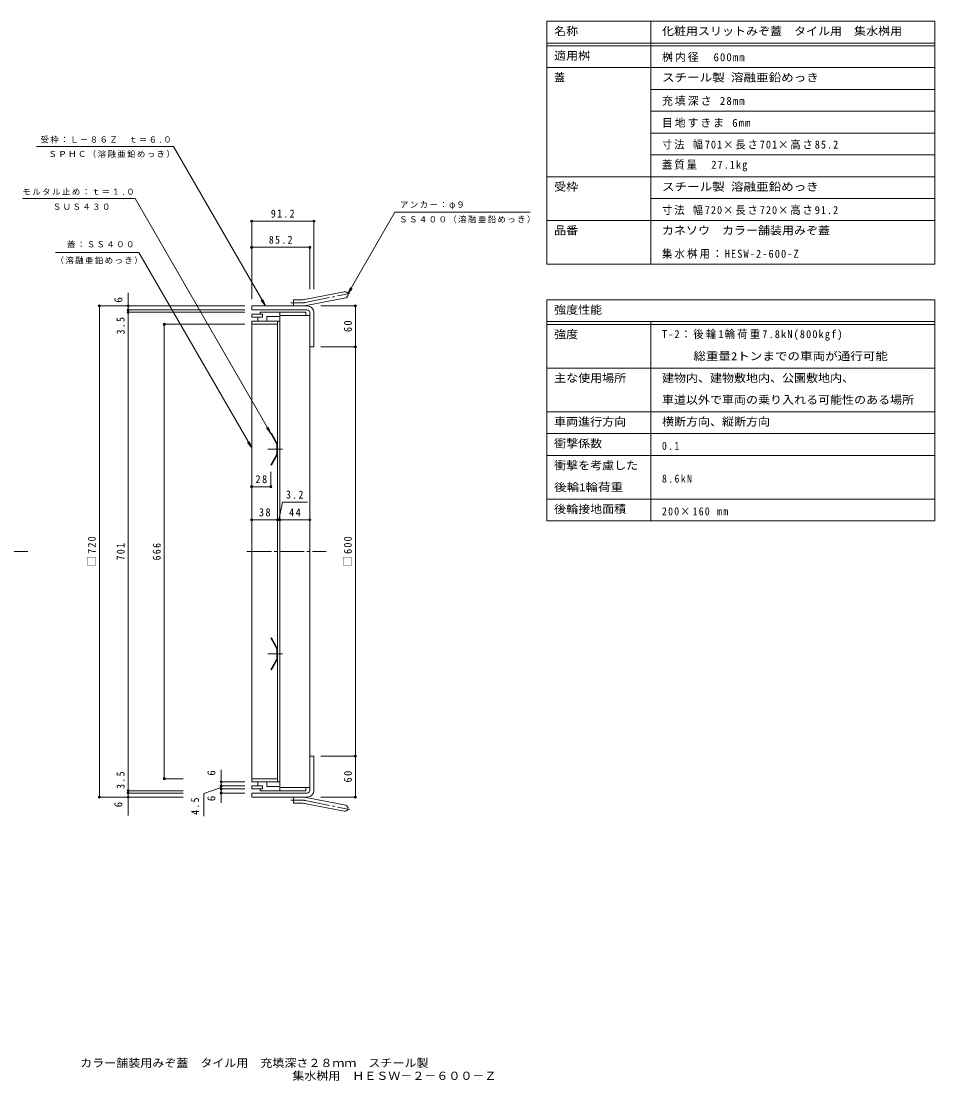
# Model space of a CAD drawing. Units: millimetres at full size, sheet at 1:4; some dimension numbers follow another scale. Extents: x -1007 to 1107, y -778 to 775.
# Drawn here: x -232 to 1107, y -778 to 775 of the extents above; entities that cross this region are included whole.
import ezdxf
from ezdxf.enums import TextEntityAlignment as Align

# ---------------------------------------------------------------- set-up
doc = ezdxf.new("R2010")
doc.units = ezdxf.units.MM
doc.header["$LTSCALE"] = 4
doc.header["$PDMODE"] = 32
doc.header["$PDSIZE"] = 3.2
doc.linetypes.add('CHAIN2', pattern=[12, 9, -1, 1, -1])
for name, color, linetype, lineweight in [('0-0_通り芯', 7, 'CHAIN2', 9), ('0-2_仕上', 7, 'Continuous', 9), ('0-3_建具', 4, 'Continuous', 9), ('0-4_その他', 7, 'Continuous', 9), ('0-5_寸法', 7, 'Continuous', 9), ('F-5_F-5ﾚｲﾔ', 2, 'Continuous', 9), ('F-F_F-Fﾚｲﾔ', 7, 'Continuous', 9)]:
    doc.layers.add(name, color=color, linetype=linetype, lineweight=lineweight)
doc.layers.add('F-4_F-4ﾚｲﾔ', color=2, linetype='Continuous')
doc.styles.add('ＭＳ ゴシック', font='')
doc.styles.get('ＭＳ ゴシック').set_extended_font_data('MS Gothic')

msp = doc.modelspace()

# ---------------------------------------------------------------- linework, layer by layer
at = {"layer": '0-0_通り芯'}
for p, q in [((129.159, 147.728), (150.432, 147.728)), ((-976.629, -2.272), (-222.468, -2.272)), ((98.463, -2.272), (214.592, -2.272)), ((129.159, -152.272), (150.432, -152.272))]:
    msp.add_line(p, q, dxfattribs=at)
at = {"layer": '0-2_仕上'}
for p, q in [((105.542, 345.728), (105.542, 341.228)), ((121.542, 345.728), (105.542, 345.728)), ((121.542, 345.728), (121.542, 341.228)), ((127.742, 342.228), (127.742, 335.228)), ((146.742, 342.228), (127.742, 342.228)), ((146.742, 348.228), (146.742, 343.728)), ((121.542, 341.228), (105.542, 341.228)), ((146.742, 335.228), (105.542, 335.228)), ((105.542, 335.228), (105.542, -339.772)), ((143.542, 330.728), (105.542, 330.728)), ((114.542, 341.228), (114.542, 335.228)), ((143.542, -339.772), (143.542, 335.228)), ((143.542, -335.272), (105.542, -335.272)), ((146.742, -339.772), (105.542, -339.772)), ((114.542, -345.772), (114.542, -339.772)), ((127.742, -346.772), (127.742, -339.772)), ((105.542, -350.272), (105.542, -345.772)), ((121.542, -345.772), (105.542, -345.772)), ((121.542, -350.272), (105.542, -350.272)), ((121.542, -350.272), (121.542, -345.772)), ((146.742, -346.772), (127.742, -346.772)), ((146.742, -352.772), (146.742, -348.272))]:
    msp.add_line(p, q, dxfattribs=at)
at = {"layer": '0-2_仕上', "color": 2}
for p, q in [((146.742, 348.228), (184.742, 348.228)), ((146.742, -352.772), (146.742, 348.228)), ((190.742, 343.728), (146.742, 343.728)), ((184.742, 348.228), (184.742, 343.728)), ((190.742, -348.272), (190.742, 343.728)), ((190.742, -348.272), (146.742, -348.272)), ((146.742, -352.772), (184.742, -352.772)), ((184.742, -352.772), (184.742, -348.272))]:
    msp.add_line(p, q, dxfattribs=at)
at = {"layer": '0-2_仕上', "color": 3}
for p, q in [((133.542, 170.817), (134.408, 171.317)), ((142.542, 155.228), (133.542, 170.817)), ((143.542, 155.496), (134.408, 171.317)), ((143.542, 139.96), (143.542, 155.496)), ((143.542, 139.96), (134.408, 124.14)), ((142.542, 140.228), (142.542, 155.228)), ((143.542, -144.504), (134.408, -128.683)), ((142.542, -144.772), (142.542, -159.772)), ((143.542, -144.504), (143.542, -160.04)), ((142.542, -159.772), (133.542, -175.36)), ((143.542, -160.04), (134.408, -175.86)), ((133.542, -175.36), (134.408, -175.86))]:
    msp.add_line(p, q, dxfattribs=at)
at = {"layer": '0-2_仕上'}
for points in [[(146.742, 348.228), (118.042, 348.228), (118.042, 345.728)], [(146.742, -352.772), (118.042, -352.772), (118.042, -350.272)]]:
    msp.add_lwpolyline(points, dxfattribs=at)
at = {"layer": '0-2_仕上', "color": 3}
for points in [[(142.542, 140.228), (133.542, 124.64), (134.408, 124.14)], [(142.542, -144.772), (133.542, -129.183), (134.408, -128.683)]]:
    msp.add_lwpolyline(points, dxfattribs=at)
at = {"layer": '0-3_建具'}
for p, q in [((182.887, 367.035), (241.078, 378.328)), ((105.542, 357.728), (186.742, 357.728)), ((105.542, 351.728), (105.542, 357.728)), ((166.742, 357.728), (166.742, 366.728)), ((180.558, 366.728), (166.742, 366.728)), ((180.557, 357.728), (166.742, 357.728)), ((185.216, 358.341), (243.407, 369.635)), ((186.742, 351.728), (105.542, 351.728)), ((190.742, 347.728), (190.742, 297.728)), ((190.742, -352.272), (190.742, -302.272)), ((166.742, -362.272), (166.742, -371.272)), ((180.557, -362.272), (166.742, -362.272)), ((180.558, -371.272), (166.742, -371.272)), ((182.887, -371.578), (241.078, -382.872)), ((185.216, -362.885), (243.407, -374.178))]:
    msp.add_line(p, q, dxfattribs=at)
at = {"layer": '0-3_建具', "linetype": 'CHAIN2'}
for p, q in [((184.052, 362.688), (249.218, 375.851)), ((180.557, 362.228), (162.938, 362.228)), ((180.557, -366.772), (162.938, -366.772)), ((184.052, -367.232), (249.218, -380.394))]:
    msp.add_line(p, q, dxfattribs=at)
at = {"layer": '0-3_建具'}
for points in [[(190.742, 297.728), (196.742, 297.728), (196.742, 347.728)], [(190.742, -302.272), (196.742, -302.272), (196.742, -352.272)], [(186.742, -356.272), (105.542, -356.272), (105.542, -362.272), (186.742, -362.272)]]:
    msp.add_lwpolyline(points, dxfattribs=at)
for centre, radius, start, end in [((242.242, 373.981), 4.5, 285.00014, 104.99991), ((180.557, 375.728), 18, 270, 285), ((180.558, 375.728), 9, 270, 285.00002), ((186.742, 347.728), 10, 0, 90), ((186.742, 347.728), 4, 0, 90), ((186.742, -352.272), 4, 270, 0), ((186.742, -352.272), 10, 270, 0), ((180.557, -380.272), 18, 75, 90), ((180.558, -380.272), 9, 74.99998, 90), ((242.242, -378.525), 4.5, 255.00009, 74.99986)]:
    msp.add_arc(centre, radius, start, end, dxfattribs=at)
at = {"layer": '0-3_建具', "linetype": 'CHAIN2'}
for centre, start, end in [((180.557, 375.728), 270, 284.99995), ((180.557, -380.272), 75.00005, 90)]:
    msp.add_arc(centre, 13.5, start, end, dxfattribs=at)
at = {"layer": '0-4_その他'}
for p, q in [((105.542, 483.362), (105.542, 367.728)), ((105.542, 481.862), (196.742, 481.862)), ((196.742, 483.362), (196.742, 382.292)), ((105.542, 443.592), (190.742, 443.592)), ((190.742, 445.092), (190.742, 382.292)), ((-75.617, 357.728), (-75.617, 376.697)), ((-119.282, 357.728), (95.542, 357.728)), ((-117.782, 357.728), (-117.782, -362.272)), ((-75.617, 351.728), (-75.617, 357.728)), ((259, 357.728), (206.742, 357.728)), ((257.5, 357.728), (257.5, 297.728)), ((-77.117, 351.728), (95.542, 351.728)), ((-77.117, 348.228), (95.542, 348.228)), ((-75.617, 348.228), (-75.617, 351.728)), ((-75.617, -352.772), (-75.617, 348.228)), ((-24.195, 330.728), (95.542, 330.728)), ((-22.695, -335.272), (-22.695, 330.728)), ((259, 297.728), (206.742, 297.728)), ((257.5, 297.728), (257.5, -302.272)), ((133.542, 91.191), (133.542, 114.64)), ((105.542, 92.691), (133.542, 92.691)), ((105.542, 44.148), (143.542, 44.148)), ((143.542, 44.148), (146.742, 44.148)), ((146.742, 44.148), (190.742, 44.148)), ((259, -302.272), (206.742, -302.272)), ((257.5, -302.272), (257.5, -362.272)), ((60.741, -339.772), (60.741, -321.992)), ((-24.195, -335.272), (5.249, -335.272)), ((59.241, -339.772), (95.542, -339.772)), ((60.741, -345.772), (60.741, -339.772)), ((-77.117, -352.772), (5.249, -352.772)), ((-77.117, -356.272), (5.249, -356.272)), ((-75.617, -356.272), (-75.617, -352.772)), ((-75.617, -362.272), (-75.617, -356.272)), ((59.241, -345.772), (95.542, -345.772)), ((59.241, -350.272), (95.542, -350.272)), ((59.241, -356.272), (95.542, -356.272)), ((60.741, -350.272), (60.741, -345.772)), ((60.741, -356.272), (60.741, -350.272)), ((60.741, -356.272), (60.741, -370.489)), ((-119.282, -362.272), (5.249, -362.272)), ((-75.617, -362.272), (-75.617, -388.983)), ((259, -362.272), (206.742, -362.272))]:
    msp.add_line(p, q, dxfattribs=at)
for points in [[(145.142, 44.148), (150.61, 70.104), (187.27, 70.104)], [(60.741, -348.022), (35.14, -356.743), (35.14, -389.924)]]:
    msp.add_lwpolyline(points, dxfattribs=at)
for p in [(105.542, 481.862), (196.742, 481.862), (105.542, 443.592), (190.742, 443.592), (-117.782, 357.728), (-75.617, 357.728), (257.5, 357.728), (-75.617, 351.728), (-75.617, 348.228), (-22.695, 330.728), (257.5, 297.728), (105.542, 92.691), (133.542, 92.691), (105.542, 44.148), (143.542, 44.148), (146.742, 44.148), (190.742, 44.148), (257.5, -302.272), (-22.695, -335.272), (60.741, -339.772), (-75.617, -352.772), (-75.617, -356.272), (60.741, -345.772), (60.741, -350.272), (60.741, -356.272), (-117.782, -362.272), (-75.617, -362.272), (257.5, -362.272)]:
    msp.add_point(p, dxfattribs=at)
at = {"layer": '0-5_寸法'}
for p, q in [((-210.135, 590.982), (-9.051, 590.982)), ((-9.051, 590.982), (125.599, 357.761)), ((-230.233, 515.012), (-65.179, 515.012)), ((-65.179, 515.012), (133.542, 170.817)), ((315.529, 494.799), (513.919, 494.799)), ((-182.093, 436.126), (-59.933, 436.126)), ((-59.933, 436.126), (105.542, 149.516)), ((246.542, 375.31), (252.629, 383.244)), ((125.599, 357.761), (119.511, 365.694)), ((125.599, 357.761), (121.772, 366.999)), ((133.542, 170.817), (127.455, 178.75)), ((133.542, 170.817), (129.715, 180.055)), ((105.542, 149.516), (99.454, 157.449)), ((105.542, 149.516), (101.715, 158.754))]:
    msp.add_line(p, q, dxfattribs=at)
msp.add_lwpolyline([(315.529, 494.799), (246.542, 375.31), (250.369, 384.549)], dxfattribs=at)
at = {"layer": 'F-5_F-5ﾚｲﾔ', "color": 7}
msp.add_line((538.182, 266.528), (1106.869, 266.528), dxfattribs=at)
at = {"layer": 'F-F_F-Fﾚｲﾔ'}
for p, q in [((538.182, 774.848), (538.182, 418.848)), ((538.182, 774.848), (1106.869, 774.848)), ((690.378, 774.848), (690.378, 418.848)), ((1106.869, 774.848), (1106.869, 418.848)), ((538.182, 742.848), (1106.869, 742.848)), ((538.182, 738.848), (1106.869, 738.848)), ((538.182, 706.848), (1106.869, 706.848)), ((690.378, 674.848), (1106.869, 674.848)), ((690.378, 642.848), (1106.869, 642.848)), ((690.378, 610.848), (1106.869, 610.848)), ((690.378, 578.848), (1106.869, 578.848)), ((538.182, 546.848), (1106.869, 546.848)), ((690.378, 514.848), (1106.869, 514.848)), ((538.182, 482.848), (1106.869, 482.848)), ((538.182, 418.848), (1106.869, 418.848)), ((538.182, 366.528), (1106.869, 366.528)), ((538.182, 366.528), (538.182, 42.528)), ((1106.869, 366.528), (1106.869, 42.528)), ((538.182, 334.528), (1106.869, 334.528)), ((538.182, 330.528), (1106.869, 330.528)), ((690.378, 334.528), (690.378, 42.528)), ((538.182, 266.528), (1106.869, 266.528)), ((538.182, 202.528), (1106.869, 202.528)), ((538.182, 170.528), (1106.869, 170.528)), ((538.182, 138.528), (1106.869, 138.528)), ((538.182, 74.528), (1106.869, 74.528)), ((538.182, 42.528), (1106.869, 42.528))]:
    msp.add_line(p, q, dxfattribs=at)

# ---------------------------------------------------------------- texts
at = {"layer": '0-4_その他', "color": 2, "style": 'ＭＳ ゴシック'}
for p in [(-80.617, 362.462), (55.741, -330.858), (-80.617, -377.178), (55.741, -368.161)]:
    msp.add_text('6', height=11.73, rotation=90, dxfattribs=at).set_placement(p, align=Align.BOTTOM_LEFT)
at = {"layer": '0-4_その他', "color": 2, "char_height": 11.73, "attachment_point": 7, "style": 'ＭＳ ゴシック'}
for s, insert in [('\\T1.28;\\W0.9;91.2', (133.642, 486.862)), ('\\T1.28;\\W0.9;85.2', (130.642, 448.592)), ('\\T1.27;\\W0.95;28', (111.042, 97.691)), ('\\T1.27;\\W0.9;3.2', (155.806, 75.048)), ('\\T1.27;\\W0.95;38', (116.042, 49.148)), ('\\T1.27;\\W0.95;44', (160.242, 49.148))]:
    msp.add_mtext(s, dxfattribs=dict(at, insert=insert))
at = {"layer": '0-4_その他', "color": 2, "char_height": 11.73, "attachment_point": 7, "rotation": 90, "style": 'ＭＳ ゴシック'}
for s, insert in [('\\T1.27;\\W0.9;3.5', (-80.617, 315.831)), ('\\T1.27;\\W0.95;60', (252.5, 319.228)), ('\\T1.21;\\W0.95;□720', (-122.782, -24.272)), ('\\T1.21;\\W0.95;□600', (252.5, -24.272)), ('\\T1.27;\\W0.9;701', (-80.617, -15.272)), ('\\T1.27;\\W0.9;666', (-27.695, -15.272)), ('\\T1.27;\\W0.9;3.5', (-80.617, -350.053)), ('\\T1.27;\\W0.95;60', (252.5, -340.772)), ('\\T1.27;\\W0.9;4.5', (28.524, -388.207))]:
    msp.add_mtext(s, dxfattribs=dict(at, insert=insert))
at = {"layer": '0-5_寸法', "char_height": 8.798, "attachment_point": 7, "style": 'ＭＳ ゴシック'}
for s, insert in [('\\T1.17;受枠：Ｌ－８６Ｚ\u3000ｔ＝６.０', (-204.012, 595.985)), ('\\T1.17;ＳＰＨＣ（溶融亜鉛めっき）', (-192.379, 574.585)), ('\\T1.18;モルタル止め：ｔ＝１.０', (-230.659, 519.878)), ('\\T1.17;ＳＵＳ４３０', (-186.012, 498.364)), ('\\T1.17;アンカー：φ９', (322.864, 499.226)), ('\\T1.17;ＳＳ４００（溶融亜鉛めっき）', (321.69, 478.788)), ('\\T1.17;蓋：ＳＳ４００', (-165.152, 442.869)), ('\\T1.17;（溶融亜鉛めっき）', (-182.021, 418.667))]:
    msp.add_mtext(s, dxfattribs=dict(at, insert=insert))
at = {"layer": 'F-4_F-4ﾚｲﾔ', "style": 'ＭＳ ゴシック', "width": 1.1}
for s, p in [('カラー舗装用みぞ蓋\u3000タイル用\u3000充填深さ２８ｍｍ\u3000スチール製', (-145.808, -761.267)), ('集水桝用\u3000ＨＥＳＷ－２－６００－Ｚ', (165.039, -780.096))]:
    msp.add_text(s, height=11.73, dxfattribs=at).set_placement(p, align=Align.BOTTOM_LEFT)
at = {"layer": 'F-5_F-5ﾚｲﾔ', "style": 'ＭＳ ゴシック'}
for s, width, p in [('化粧用スリットみぞ蓋\u3000タイル用\u3000集水桝用', 1.1, (706.912, 750.848)), ('スチール製 溶融亜鉛めっき', 1.15, (706.912, 682.848))]:
    msp.add_text(s, height=11.73, dxfattribs=dict(at, width=width)).set_placement(p, align=Align.BOTTOM_LEFT)
at = {"layer": 'F-5_F-5ﾚｲﾔ', "char_height": 11.73, "attachment_point": 7, "style": 'ＭＳ ゴシック'}
for s, insert in [('\\T1.18;桝内径\u3000600mm', (706.912, 714.848)), ('\\T1.18;充填深さ\\~28mm', (706.912, 650.848)), ('\\T1.17;目地すきま\\~6mm', (706.912, 618.848))]:
    msp.add_mtext(s, dxfattribs=dict(at, insert=insert))
at = {"layer": 'F-F_F-Fﾚｲﾔ', "color": 2, "style": 'ＭＳ ゴシック'}
for s, width, p in [('名称', 1.1, (548.829, 750.848)), ('適用桝', 1.1, (548.829, 714.848)), ('受枠', 1.1, (548.829, 522.848)), ('スチール製 溶融亜鉛めっき', 1.15, (706.912, 522.848)), ('品番', 1.1, (548.829, 458.848)), ('カネソウ\u3000カラー舗装用みぞ蓋', 1.1, (706.912, 458.848)), ('強度性能', 1.1, (548.829, 342.528)), ('強度', 1.1, (548.829, 306.528)), (' \u3000\u3000総重量2トンまでの車両が通行可能', 1.15, (706.912, 274.528)), ('主な使用場所', 1.1, (548.829, 242.528)), ('建物内、建物敷地内、公園敷地内、', 1.1, (706.912, 242.528)), ('車道以外で車両の乗り入れる可能性のある場所', 1.1, (706.912, 210.528)), ('車両進行方向', 1.1, (548.829, 178.528)), ('横断方向、縦断方向', 1.1, (706.912, 178.528)), ('衝撃係数', 1.1, (548.829, 146.528)), ('衝撃を考慮した', 1.1, (548.829, 114.528)), ('後輪1輪荷重', 1.15, (548.829, 82.528)), ('後輪接地面積', 1.1, (548.829, 50.528))]:
    msp.add_text(s, height=11.73, dxfattribs=dict(at, width=width)).set_placement(p, align=Align.BOTTOM_LEFT)
msp.add_text('蓋', height=11.73, dxfattribs=at).set_placement((548.829, 682.848), align=Align.BOTTOM_LEFT)
at = {"layer": 'F-F_F-Fﾚｲﾔ', "color": 2, "char_height": 11.73, "attachment_point": 7, "style": 'ＭＳ ゴシック'}
for s, insert in [('\\T1.18;\\W0.95;寸法\\~幅701×長さ701×高さ85.2', (706.912, 586.848)), ('\\T1.19;\\W0.95;蓋質量\u300027.1kg', (706.912, 554.848)), ('\\T1.18;\\W0.95;寸法\\~幅720×長さ720×高さ91.2', (706.912, 490.848)), ('\\T1.21;\\W0.95;集水桝用：HESW-2-600-Z', (706.912, 426.848)), ('\\T1.21;\\W0.95;T-2：後輪1輪荷重7.8kN(800kgf)', (706.912, 306.528)), ('\\T1.27;\\W0.9;0.1', (706.912, 146.528)), ('\\T1.28;\\W0.9;8.6kN', (706.912, 98.528)), ('\\T1.25;\\W0.9;200×160\\~mm', (706.912, 50.528))]:
    msp.add_mtext(s, dxfattribs=dict(at, insert=insert))

doc.saveas('drawing.dxf')
